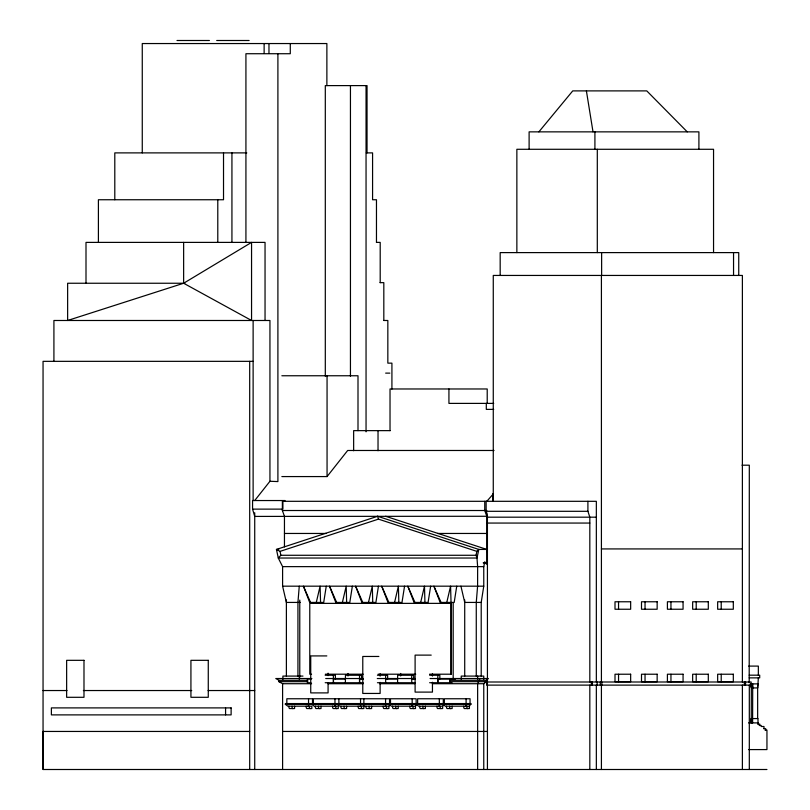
<?xml version="1.0" encoding="UTF-8"?>
<svg xmlns="http://www.w3.org/2000/svg" width="810" height="810" viewBox="0 0 810 810"><rect width="100%" height="100%" fill="white"/><g stroke="black" fill="none" stroke-linecap="round" stroke-linejoin="round"><path stroke-width="1.21" d="M53.916 361.341L53.916 320.487L269.943 320.487L269.943 481.272L254.725 500.539M299.265 586.177L297.938 602.427L297.938 676.087M757.502 687.933L758.049 683.883M758.342 677.869L757.735 687.933L752.601 687.933L751.994 683.883M326.258 586.177L323.706 602.438L309.683 602.438L303.426 586.177L310.554 602.438M352.36 586.177L349.798 602.438L335.775 602.438L329.528 586.177L336.656 602.438M378.452 586.177L375.901 602.438L361.878 602.438L355.62 586.177L362.748 602.438M404.554 586.177L401.993 602.438L387.97 602.438L381.712 586.177L388.851 602.438M430.647 586.177L428.085 602.438L414.062 602.438L407.815 586.177L414.943 602.438M456.739 586.177L454.187 602.438L440.164 602.438L433.907 586.177L441.035 602.438M481.211 676.087L481.211 602.427L483.762 586.177L483.762 566.635L484.815 561.715M476.27 676.087L476.27 602.427L477.596 586.177L477.637 566.635L476.989 558.029L476.037 555.275L476.867 551.377L478.821 549.433L487.428 549.433L486.911 551.883M316.295 602.438L320.092 586.177L320.558 602.438M342.387 602.438L346.194 586.177L346.65 602.438M368.489 602.438L372.286 586.177L372.752 602.438M394.581 602.438L398.378 586.177L398.844 602.438M420.673 602.438L424.481 586.177L424.946 602.438M446.776 602.438L450.573 586.177L451.038 602.438M308.195 706.188L309.055 703.566M334.621 706.188L335.482 703.566M360.207 706.188L361.058 703.566M385.236 706.188L386.087 703.566M411.834 706.188L412.695 703.566M439 706.188L439.85 703.566M465.75 706.188L466.611 703.566M480.026 678.527L477.637 683.711L477.637 769.5M284.452 501.309L285.069 500.539L252.568 500.539L252.568 509.125L254.725 516.415L486.82 516.274L484.744 510.513L484.744 501.309M281.86 476.574L327.058 476.574L347.672 450.481L494.029 450.481M486.82 501.309L493.27 493.978M538.873 131.858L572.741 90.892L646.775 90.892L687.245 131.858M383.201 706.188A1.944 0.84 -90 0 0 384.224 708.547L388.881 708.547L388.881 706.188L390.531 704.325L390.481 698.757L416.137 698.757L416.168 704.325L418.608 706.188L442.645 706.188L444.295 704.325L444.396 698.757L470.053 698.757L470.053 703.566M409.799 706.188A1.944 0.84 -90 0 0 410.832 708.547L415.479 708.547L415.479 706.188L417.13 703.566M463.715 706.188A1.944 0.84 -90 0 0 464.748 708.547L469.405 708.547L469.405 706.188L471.055 703.566L285.363 703.566L285.363 704.325L287.813 706.188L311.85 706.188L311.85 708.547L307.192 708.547A1.944 0.84 -90 0 1 306.17 706.188M476.037 555.275L280.867 555.275L278.286 558.029L282.599 566.635L282.599 586.177L286.386 602.427L300.409 602.427M449.995 680.319L486.223 680.319L488.369 678.527L430.09 678.527M432.307 683.711L483.762 683.711L486.223 681.676L486.223 680.319M377.642 516.274L276.453 549.433L278.286 558.029L476.989 558.029L478.821 549.433L377.642 516.274L378.452 519.129L476.867 551.377M278.741 549.433L276.453 549.433L280.037 551.377L378.452 519.129M176.995 40.5L209.405 40.5M216.705 40.5L249.115 40.5M246.797 152.887L114.797 152.887L114.797 199.746M366.322 152.887L372.58 152.887L372.58 199.746L376.468 199.746L376.468 242.392M376.458 242.392L380.204 242.392L380.204 282.649M380.052 282.649L383.818 282.649L383.818 320.487M184.781 283.247L67.635 283.247L67.635 320.487L183.637 283.247L251.556 242.392L251.556 320.487L183.637 283.247L183.637 242.392M383.798 320.487L387.838 320.487L387.838 363.143L391.918 363.143L391.918 389.053M253.125 361.341L43.052 361.341L43.052 769.5L766.948 769.5M281.86 375.759L358 375.759L358 430.636M493.715 403.39L448.932 403.39L448.932 388.972M493.715 409.384L486.304 409.384L486.304 403.39M390.228 430.636L353.646 430.636L353.646 450.745M742.021 465.193L749.311 465.193L749.199 682.678M252.568 509.125L282.903 509.125L282.903 500.539M596.342 682L596.342 501.309L282.376 501.309L282.376 510.513L486.82 510.513M486.142 501.309L486.142 511.302L587.908 511.302L589.822 517.185L589.822 682M596.342 517.185L487.428 517.185L486.142 511.302M487.428 523.058L589.822 523.058M284.452 533.456L326.187 533.456M437.491 533.456L486.82 533.456M601.415 548.927L742.385 548.927M483.641 562.656L486.172 562.656M483.205 562.869L487.428 563.962M282.599 566.635L483.762 566.635M282.599 586.177L483.762 586.177M481.211 602.427L464.717 602.427L460.93 586.177M431.214 655.118L415.105 655.118L415.105 692.104L432.449 692.104L432.449 682.243M326.835 655.918L310.736 655.918L310.736 692.894L328.08 692.894L328.08 683.033M378.877 656.464L362.779 656.464L362.779 693.441L380.123 693.441L380.123 682.354M748.693 666.093L758.342 666.093L758.342 675.176M311.556 674.203L309.774 674.203L309.774 603.369L451.352 603.369L451.352 674.203L429.543 674.203M325.316 674.203L363.194 674.203M378.057 674.203L415.733 674.203M749.199 675.176L759.699 675.176L759.699 677.869L749.199 677.869M325.175 675.246L335.391 675.246L335.391 678.982M377.43 675.246L387.646 675.246L387.646 678.982M429.624 675.246L439.84 675.246L439.84 678.982M302.981 676.087L282.903 676.087L282.903 679.418M311.88 678.527L275.785 678.527L278.964 680.319L307.891 680.319M325.721 678.527L363.447 678.527M377.278 678.527L415.003 678.527M311.222 679.023L307.395 679.023L307.395 682.749L310.959 682.749M345.384 679.023L333.487 679.023L333.487 682.749M363.417 679.023L359.589 679.023L359.589 682.749M385.681 679.023L397.578 679.023M411.774 679.023L415.348 679.023M455.483 679.023L437.876 679.023L437.876 682.749M278.964 680.319L278.964 681.676L307.891 681.676M449.995 681.676L486.223 681.676M484.896 682L751.143 682L751.143 685.118L486.608 685.118L486.608 682M325.175 682.719L363.153 682.749M377.43 682.719L415.348 682.749M429.624 682.719L452.061 682.749M278.964 681.676L282.599 683.711L311.587 683.711M327.928 683.711L363.143 683.711M379.495 683.711L414.7 683.711M750.344 683.883L758.342 683.883M43.052 690.535L66.987 690.535M83.369 690.535L191.727 690.535M208.109 690.535L254.725 690.535M285.363 704.325L471.055 704.325M388.881 706.188L364.844 706.188L362.404 704.325L362.404 703.566M415.479 706.188L391.443 706.188L389.002 704.325L389.002 703.566M469.405 706.188L445.368 706.188L442.918 704.325L442.918 703.566M748.572 722.895L758.13 722.895L758.13 724.11M757.796 724.11L759.79 724.11L759.79 725.476M759.203 725.476L761.197 725.476L761.197 726.499L763.982 726.499L763.982 728.666M763.698 728.666L765.693 728.666L765.693 730.063M764.954 730.063L766.948 730.063L766.948 749.584L748.572 749.584M43.052 731.45L249.693 731.45M282.599 731.45L487.428 731.45M385.651 373.116L389.833 373.137M269.943 481.272L277.901 481.575L277.901 53.723M385.641 516.274L486.82 549.433M282.376 510.513L284.452 516.274L284.452 546.871M280.037 551.377L280.867 555.275M586.399 90.892L593.011 131.858M750.789 684.895L751.477 687.933L750.931 683.883M752.288 683.883L752.834 687.933M757.998 722.895L757.998 718.571L750.981 718.571L750.981 722.895M757.644 687.599L757.644 718.571M752.703 683.883L752.601 722.895M752.338 718.571L752.338 722.895M751.346 685.128L751.245 722.895M749.311 685.118L749.311 769.5M745.544 682L745.544 685.118M744.36 682L744.36 685.118M742.385 682L742.385 275.44L493.27 275.44L493.27 501.309M742.385 685.118L742.385 769.5M738.74 275.38L738.74 252.609L500.175 252.609L500.175 275.44M733.546 252.609L733.546 275.44M721.214 601.769L721.214 609.241M721.214 674.224L721.214 681.706M713.549 252.609L713.549 149.283L516.861 149.283L516.861 252.609M698.908 149.283L698.908 131.858L529.112 131.858L529.112 149.283M696.205 601.769L696.205 609.241M696.205 674.224L696.205 681.706M670.953 601.769L670.953 609.241M670.953 674.224L670.953 681.706M645.043 601.769L645.043 609.241M645.043 674.224L645.043 681.706M618.546 601.769L618.546 609.241M618.546 674.224L618.546 681.706M601.85 682L601.85 685.118M601.628 252.609L601.628 275.44M601.415 275.44L601.415 682M601.415 685.118L601.415 769.5M600.321 682L600.321 685.118M597.304 149.283L597.304 252.609M597.152 682L597.152 685.118M596.342 685.118L596.342 769.5M594.915 131.858L594.915 149.283M592.201 682L592.201 685.118M591.816 682L591.816 685.118M591.391 682L591.391 685.118M589.822 685.118L589.822 769.5M587.908 501.309L587.908 511.302M492.612 493.978L492.612 501.309M487.428 500.539L487.428 501.309M487.428 515.484L487.428 769.5M487.215 403.39L487.215 388.972L390.025 388.972L390.025 430.636M486.82 512.821L486.82 563.962M483.762 679.418L483.762 676.087L461.234 676.087L461.234 679.418M483.762 683.711L483.762 769.5M477.637 676.087L477.637 679.418M466.094 698.757L466.094 703.566M464.717 599.926L464.717 676.087M453.185 602.62L453.185 678.527M452.142 706.188L452.142 708.547L447.495 708.547A1.944 0.84 -90 0 1 446.462 706.188M450.917 603.369L450.917 674.203M449.773 679.023L449.773 682.749M443.303 703.566L443.303 698.757L417.636 698.757L417.636 703.566M442.645 706.188L442.645 708.547L437.987 708.547A1.944 0.84 -90 0 1 436.965 706.188M439.334 698.757L439.334 703.566M437.825 675.246L437.825 682.719M432.449 673.616L432.449 676.077M425.392 706.188L425.392 708.547L420.734 708.547A1.944 0.84 -90 0 1 419.701 706.188M413.707 678.982L413.707 675.246L397.639 675.246L397.578 682.749M412.168 698.757L412.168 703.566M411.693 675.246L411.774 682.749M400.687 673.464L400.687 675.996M398.226 706.188L398.226 708.547L393.569 708.547A1.944 0.84 -90 0 1 392.546 706.188M389.539 703.566L389.539 698.757L313.267 698.757L313.267 703.566M385.631 675.246L385.681 682.749M385.57 698.757L385.57 703.566M380.123 673.717L380.123 676.188M378.027 430.636L378.027 450.745M371.628 706.188L371.628 708.547L366.97 708.547A1.944 0.84 -90 0 1 365.948 706.188M367.041 152.887L367.041 85.607L325.306 85.607L325.306 376.225M366.049 85.607L366.049 431.821M363.872 698.757L363.872 703.566M361.533 678.982L361.533 675.246L345.455 675.246L345.384 682.749M360.541 698.757L360.541 703.566M359.518 675.246L359.518 682.719M350.447 85.607L350.447 376.225M348.006 673.464L348.006 675.996M346.599 706.188L346.599 708.547L341.942 708.547A1.944 0.84 -90 0 1 340.909 706.188M338.843 698.757L338.924 703.566M337.375 703.566L337.375 704.325L339.815 706.188L363.852 706.188L363.852 708.547L359.194 708.547A1.944 0.84 -90 0 1 358.172 706.188M334.965 698.757L334.965 703.566M333.376 675.246L333.376 682.719M328.08 673.181L328.08 675.641M327.058 375.759L327.058 476.574M326.875 85.607L326.875 43.548L142.266 43.548L142.266 152.887M321.013 706.188L321.013 708.547L316.356 708.547A1.944 0.84 -90 0 1 315.333 706.188M313.5 703.566L313.5 704.325M312.498 703.566L312.498 698.757L286.841 698.757L286.841 703.566M311.789 703.566L311.789 704.325L314.24 706.188L338.266 706.188L338.266 708.547L333.619 708.547A1.944 0.84 -90 0 1 332.586 706.188M308.539 698.757L308.539 703.566M299.771 600.088L299.771 677.261M299.305 676.087L299.305 679.418M294.587 706.188L294.587 708.547L289.94 708.547A1.944 0.84 -90 0 1 288.907 706.188M290.284 43.548L290.284 53.723L245.926 53.723L245.926 242.392M286.386 599.926L286.386 676.087M282.599 683.711L282.599 769.5M268.971 43.548L268.971 53.328M265.042 320.487L265.042 242.392L86.002 242.392L86.002 283.247M264.131 43.548L264.131 53.328M254.725 512.77L254.725 769.5M253.125 320.487L253.125 500.539M249.693 361.341L249.693 769.5M231.933 152.887L231.933 242.392M225.575 707.899L225.575 714.886M223.519 152.887L223.519 199.746L98.405 199.746L98.405 242.392M217.789 199.746L217.789 242.392M43.163 731.45L43.183 769.5M293.068 708.547A1.944 0.84 -90 0 1 292.035 706.188M310.321 708.547A1.944 0.84 -90 0 1 309.298 706.188M319.484 708.547A1.944 0.84 -90 0 1 318.462 706.188M336.747 708.547A1.944 0.84 -90 0 1 335.715 706.188M345.07 708.547A1.944 0.84 -90 0 1 344.037 706.188M362.323 708.547A1.944 0.84 -90 0 1 361.3 706.188M370.099 708.547A1.944 0.84 -90 0 1 369.076 706.188M387.352 708.547A1.944 0.84 -90 0 1 386.329 706.188M450.623 708.547A1.944 0.84 -90 0 1 449.591 706.188M467.876 708.547A1.944 0.84 -90 0 1 466.843 706.188M423.863 708.547A1.944 0.84 -90 0 1 422.84 706.188M441.116 708.547A1.944 0.84 -90 0 1 440.093 706.188M396.697 708.547A1.944 0.84 -90 0 1 395.675 706.188M413.961 708.547A1.944 0.84 -90 0 1 412.928 706.188M630.656 601.769L615.003 601.769L615.003 609.241L630.656 609.241L630.656 601.769M657.153 601.769L641.5 601.769L641.5 609.241L657.153 609.241L657.153 601.769M683.063 601.769L667.41 601.769L667.41 609.241L683.063 609.241L683.063 601.769M708.304 601.769L692.651 601.769L692.651 609.241L708.304 609.241L708.304 601.769M733.313 601.769L717.66 601.769L717.66 609.241L733.313 609.241L733.313 601.769M83.987 660.322L66.643 660.322L66.643 697.299L83.987 697.299L83.987 660.322M208.271 660.322L190.927 660.322L190.927 697.299L208.271 697.299L208.271 660.322M630.656 674.224L615.003 674.224L615.003 681.706L630.656 681.706L630.656 674.224M657.153 674.224L641.5 674.224L641.5 681.706L657.153 681.706L657.153 674.224M683.063 674.224L667.41 674.224L667.41 681.706L683.063 681.706L683.063 674.224M708.304 674.224L692.651 674.224L692.651 681.706L708.304 681.706L708.304 674.224M733.313 674.224L717.66 674.224L717.66 681.706L733.313 681.706L733.313 674.224M231.123 707.899L51.384 707.899L51.384 714.886L231.123 714.886L231.123 707.899"/></g></svg>
